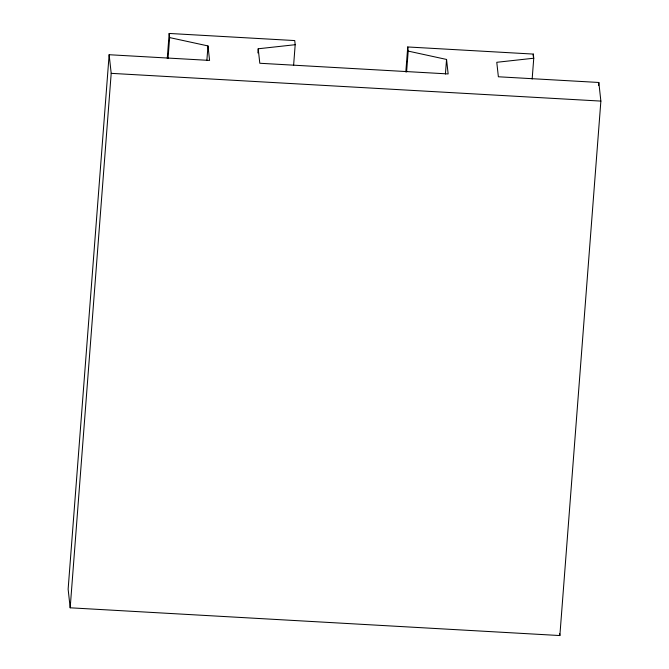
<?xml version="1.0" encoding="UTF-8"?>
<svg xmlns="http://www.w3.org/2000/svg" width="669" height="669" viewBox="0 0 669 669"><rect width="100%" height="100%" fill="white"/><g stroke="black" fill="none" stroke-linecap="round" stroke-linejoin="round"><path stroke-width="1" d="M293.591 65.537L295.188 44.706L294.736 40.566L169.173 33.45L169.633 37.589L207.984 45.927L209.581 60.419L109.139 54.724L68.129 589.18L70.178 607.803L559.861 635.55L600.871 101.094L598.822 82.471L498.372 76.776L496.774 62.292L533.753 58.22L533.302 54.08L407.739 46.964L405.815 71.968M70.178 607.803L111.196 73.347L109.139 54.724M167.258 58.454L169.173 33.45M168.036 58.429L169.633 37.589M206.863 60.519L207.984 45.927M257.891 52.943L258.209 48.778L295.188 44.706M406.593 71.943L408.199 51.103L407.739 46.964M445.429 74.033L446.549 59.449L408.199 51.103M533.134 56.163L533.302 54.08M532.156 79.059L533.753 58.22M598.579 85.599L598.822 82.471M111.196 73.347L600.871 101.094M559.635 633.484L559.861 635.55M446.549 59.449L448.146 73.933L259.806 63.262L258.209 48.778"/></g></svg>
